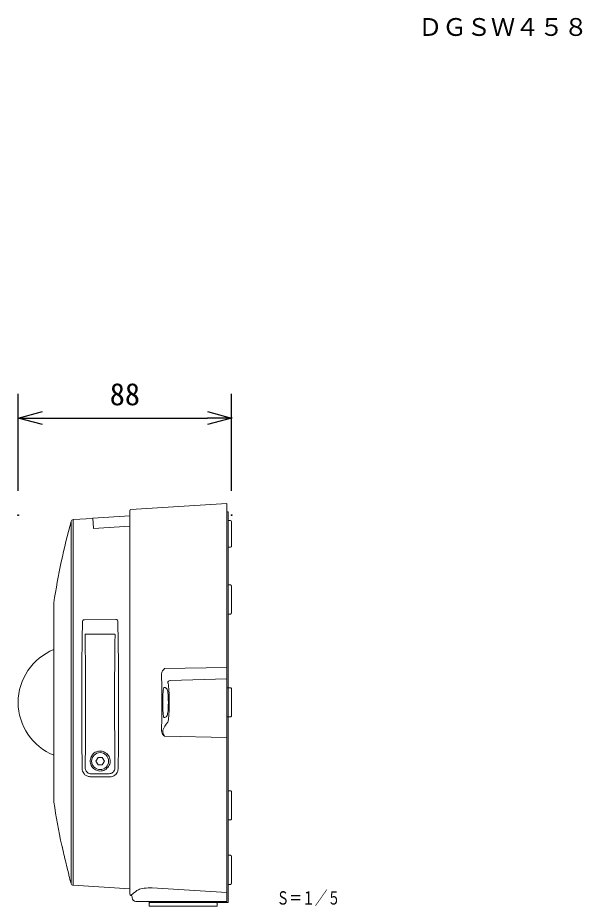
# Model space of a CAD drawing. Units: millimetres, scale not verified. Extents: x -62 to 63, y -119 to 120.
# Drawn here: x 13.5 to 60, y 38.3 to 111.6 of the extents above; entities that cross this region are included whole.
import ezdxf
from ezdxf.enums import TextEntityAlignment as Align

# ---------------------------------------------------------------- set-up
doc = ezdxf.new("R2010")
doc.units = ezdxf.units.MM
doc.header["$LTSCALE"] = 0.125
doc.header["$PDMODE"] = 32
doc.header["$PDSIZE"] = 0.0625
for name, color, linetype, lineweight in [('0-0_0', 7, 'Continuous', 25), ('0-4_GAIKEI', 1, 'Continuous', 18), ('0-5_SUNPO', 7, 'Continuous', 25)]:
    doc.layers.add(name, color=color, linetype=linetype, lineweight=lineweight)
doc.layers.add('0-1_DEFPOINTS', color=7, linetype='Continuous')
doc.layers.add('0-6_TOUROKU', color=7, linetype='Continuous')
doc.styles.add('ＭＳ ゴシック', font='')
doc.styles.get('ＭＳ ゴシック').set_extended_font_data('MS Gothic')

# ---------------------------------------------------------------- blocks, each defined once
blk = doc.blocks.new('_OPEN30')
at = {"layer": '0-0_0'}
blk.add_line((0, 0), (-1, 0), dxfattribs=at)
blk.add_lwpolyline([(-1, 0.26795), (0, 0), (-1, -0.26795)], dxfattribs=at)
blk = doc.blocks.new('D5')
at = {"layer": '0-1_DEFPOINTS'}
for p in [(33.1631, 51.705), (15.5626, 43.705), (33.1631, 43.705)]:
    blk.add_point(p, dxfattribs=at)
at = {"layer": '0-5_SUNPO'}
for p, q in [((15.5626, 45.705), (15.5626, 53.705)), ((33.1631, 45.705), (33.1631, 53.705)), ((17.5626, 51.705), (31.1631, 51.705))]:
    blk.add_line(p, q, dxfattribs=at)
at = {"layer": '0-5_SUNPO', "xscale": 2, "yscale": 2, "rotation": 180}
blk.add_blockref('_OPEN30', (15.5626, 51.705), dxfattribs=at)
at = {"layer": '0-5_SUNPO', "xscale": 2, "yscale": 2}
blk.add_blockref('_OPEN30', (33.1631, 51.705), dxfattribs=at)
at = {"layer": '0-5_SUNPO', "style": 'ＭＳ ゴシック'}
blk.add_text('88', height=1.833, dxfattribs=at).set_placement((23.1128, 52.205), align=Align.BOTTOM_LEFT)

msp = doc.modelspace()

# ---------------------------------------------------------------- linework, layer by layer
at = {"layer": '0-4_GAIKEI', "color": 7}
for p, q in [((22.8245, 71.0318), (30.7309, 71.526)), ((30.7309, 71.526), (30.7309, 38.7251)), ((19.6853, 70.3165), (22.7307, 70.5028)), ((22.7307, 70.932), (22.7307, 39.3387)), ((18.0734, 70.1979), (19.6865, 70.2965)), ((16.4723, 63.3303), (16.4735, 63.3453)), ((16.4723, 63.3303), (16.4723, 46.9208)), ((16.4723, 46.9208), (16.4735, 46.9057)), ((17.1286, 43.339), (17.1325, 43.3338)), ((17.1462, 43.3002), (17.151, 43.2938)), ((17.7087, 40.9115), (17.7087, 40.9118)), ((17.7087, 40.9115), (17.7132, 40.8781)), ((17.7111, 40.8993), (17.7155, 40.8663)), ((17.7132, 40.8781), (17.7155, 40.8663)), ((18.0734, 40.0532), (22.7307, 39.7683)), ((22.7307, 39.3183), (22.7307, 39.3387)), ((22.7307, 39.3178), (22.7307, 39.3183)), ((22.814, 39.2192), (22.8245, 39.239)), ((23.2307, 38.7251), (30.7309, 38.7251))]:
    msp.add_line(p, q, dxfattribs=at)
at = {"layer": '0-4_GAIKEI'}
for p, q in [((19.6853, 70.3165), (19.7362, 69.4908)), ((30.8309, 70.8259), (30.7309, 70.8259)), ((17.8926, 70.0508), (17.8926, 68.2237)), ((18.0734, 70.1979), (18.0734, 68.3528)), ((22.7307, 69.645), (19.7374, 69.4719)), ((30.8309, 70.1259), (31.0309, 70.1259)), ((31.1309, 67.9703), (31.1309, 70.0259)), ((19.7374, 69.4719), (19.7362, 69.4908)), ((30.8309, 69.2454), (30.8309, 65.3788)), ((17.8926, 40.2003), (17.8926, 68.2237)), ((18.0734, 40.0532), (18.0734, 68.3528)), ((30.8309, 67.9384), (31.0309, 67.9384)), ((30.8309, 64.2474), (30.8309, 65.3788)), ((30.8309, 64.8111), (31.0309, 64.8111)), ((30.8309, 64.8111), (31.0309, 64.8111)), ((31.1309, 64.7111), (31.1309, 62.511)), ((30.8309, 64.2474), (30.8309, 57.0286)), ((30.8309, 62.411), (31.0309, 62.411)), ((18.9911, 61.9438), (21.5885, 61.9584)), ((19.0909, 60.7637), (21.4771, 60.7579)), ((25.5929, 57.9147), (30.7309, 58.0069)), ((26.0525, 56.9381), (30.7309, 57.0711)), ((30.8309, 57.0286), (30.8309, 56.3256)), ((25.3737, 55.7032), (25.373, 55.7841)), ((25.4658, 55.707), (25.4659, 55.7881)), ((30.8309, 56.3256), (30.7309, 56.3256)), ((30.8309, 56.3256), (31.0309, 56.3256)), ((30.8309, 56.3256), (31.0309, 56.3256)), ((30.8309, 56.3256), (30.8309, 55.1255)), ((31.1309, 56.2256), (31.1309, 54.0255)), ((30.8309, 55.1255), (30.8309, 53.9255)), ((25.373, 54.4682), (25.3737, 54.5475)), ((25.4659, 54.4641), (25.4658, 54.5438)), ((30.7309, 53.9255), (30.8309, 53.9255)), ((30.8309, 53.9255), (31.0309, 53.9255)), ((30.8309, 53.9255), (30.8309, 53.2225)), ((30.8309, 51.5523), (30.8309, 53.2225)), ((30.7309, 52.2442), (25.5927, 52.3363)), ((30.8309, 51.5523), (30.8309, 46.0036)), ((20.1172, 50.5855), (19.944, 50.2855)), ((20.4637, 50.5855), (20.1172, 50.5855)), ((20.6369, 50.2855), (20.4637, 50.5855)), ((19.944, 50.2855), (20.1172, 49.9855)), ((20.1172, 49.9855), (20.4637, 49.9855)), ((20.4637, 49.9855), (20.6369, 50.2855)), ((19.5482, 49.244), (21.0219, 49.2476)), ((30.8309, 47.8401), (31.0309, 47.8401)), ((30.8309, 47.8401), (31.0309, 47.8401)), ((31.1309, 47.7401), (31.1309, 45.54)), ((30.8309, 46.0036), (30.8309, 38.6251)), ((30.8309, 45.44), (31.0309, 45.44)), ((30.8309, 42.5252), (31.0309, 42.5252)), ((31.1309, 42.4252), (31.1309, 40.2252)), ((30.8309, 40.1252), (31.0309, 40.1252)), ((24.3307, 38.7251), (24.3307, 38.6251)), ((24.3307, 38.6251), (27.1308, 38.6251)), ((24.3307, 38.5651), (24.3307, 38.3851)), ((24.3907, 38.3251), (27.1308, 38.3251)), ((30.8309, 38.6251), (27.1308, 38.6251)), ((27.1431, 38.3251), (29.8709, 38.3251)), ((29.9309, 38.5651), (29.9309, 38.3851))]:
    msp.add_line(p, q, dxfattribs=at)
for points in [[(30.8309, 69.2454), (30.8309, 70.4139), (30.8309, 70.8259)], [(31.1309, 67.9703), (31.1294, 67.965), (31.1268, 67.9615), (31.1174, 67.9546), (31.0856, 67.9437), (31.0309, 67.9384)], [(18.811, 49.6577), (18.7865, 52.0464), (18.7827, 53.2783), (18.7893, 54.524), (18.7891, 55.7717), (18.7826, 57.0168), (18.7867, 58.2423), (18.8077, 60.3403), (18.8292, 61.7888)], [(18.9911, 61.9438), (18.9562, 61.9398), (18.923, 61.9287), (18.8932, 61.9112), (18.8585, 61.876), (18.8366, 61.8331), (18.8292, 61.7888)], [(21.7511, 61.8052), (21.7429, 61.8517), (21.7206, 61.8936), (21.6854, 61.9279), (21.6403, 61.9505), (21.6148, 61.9565), (21.5885, 61.9584)], [(21.7511, 61.8052), (21.776, 60.0703), (21.7931, 58.2843), (21.7972, 57.0553), (21.7898, 55.812), (21.7891, 54.5677), (21.7968, 53.3328), (21.7949, 52.2215), (21.7896, 51.5256), (21.7693, 49.6512)], [(25.3525, 57.4375), (25.3558, 57.5), (25.367, 57.5599), (25.385, 57.6169), (25.4084, 57.6706), (25.4356, 57.7201), (25.4808, 57.7869), (25.5296, 57.847), (25.5929, 57.9147)], [(25.8646, 56.7469), (25.8757, 56.7294), (25.8861, 56.7065), (25.9011, 56.6598), (25.9133, 56.604), (25.9264, 56.5061)], [(25.4659, 55.7881), (25.4751, 56.0007), (25.4919, 56.1665), (25.5014, 56.2253), (25.5129, 56.2775), (25.5268, 56.3219), (25.5401, 56.3494), (25.5545, 56.3658), (25.5652, 56.3703), (25.5756, 56.3692)], [(25.5756, 56.3692), (25.6405, 56.3495), (25.6789, 56.3341), (25.7197, 56.3102), (25.7602, 56.2804)], [(25.7602, 56.2804), (25.7749, 56.2655), (25.7904, 56.242), (25.8063, 56.2087), (25.8219, 56.1657), (25.8362, 56.1153), (25.8557, 56.0236), (25.8707, 55.9236), (25.8844, 55.7832)], [(25.8844, 55.7832), (25.9018, 55.5015), (25.9075, 55.3544), (25.9109, 55.1255)], [(25.9109, 55.1255), (25.9068, 54.8745), (25.8939, 54.6071), (25.8844, 54.4678)], [(25.5756, 53.8818), (25.564, 53.881), (25.5521, 53.8872), (25.5405, 53.901), (25.5242, 53.9361), (25.5102, 53.9844), (25.4988, 54.0404), (25.4894, 54.1031), (25.4742, 54.2632), (25.4659, 54.4641)], [(25.8844, 54.4678), (25.8681, 54.3073), (25.8552, 54.2249), (25.8365, 54.1369), (25.8129, 54.0592), (25.7954, 54.0186), (25.7773, 53.9887), (25.7602, 53.9707)], [(25.7602, 53.9707), (25.7237, 53.9436), (25.6838, 53.9195), (25.6234, 53.8964), (25.5756, 53.8818)], [(25.9264, 53.7449), (25.9186, 53.6793), (25.9078, 53.6193), (25.8955, 53.5715), (25.8809, 53.5321), (25.8646, 53.5042)], [(25.4086, 52.5802), (25.3813, 52.6444), (25.3672, 52.6907), (25.3545, 52.7629), (25.3525, 52.8136)], [(25.4767, 52.6075), (25.4568, 52.6799), (25.4473, 52.7384), (25.4454, 52.7993)], [(25.5927, 52.3363), (25.5239, 52.4107), (25.4893, 52.4531), (25.4413, 52.5217), (25.4086, 52.5802)], [(25.5927, 52.3363), (25.5222, 52.4894), (25.4908, 52.5671), (25.4767, 52.6075)], [(20.6814, 49.5699), (20.585, 49.526), (20.4832, 49.4947), (20.3777, 49.4768), (20.2704, 49.4726), (20.1633, 49.4825), (20.072, 49.5023), (19.9836, 49.5323), (19.8995, 49.572), (19.8206, 49.6206), (19.748, 49.6776), (19.6725, 49.7533), (19.6077, 49.8376), (19.5546, 49.9291), (19.5138, 50.0263), (19.4859, 50.1275), (19.471, 50.2326), (19.4698, 50.3388), (19.4822, 50.4443), (19.5083, 50.5476), (19.5476, 50.6469), (19.5966, 50.7357), (19.6564, 50.8181), (19.7262, 50.8929), (19.8052, 50.9588), (19.8922, 51.0145)], [(20.6814, 49.5699), (20.7722, 49.6264), (20.8544, 49.6937), (20.927, 49.7707), (20.9889, 49.856), (21.0392, 49.9482), (21.0777, 50.0471), (21.1031, 50.1502), (21.1151, 50.2559), (21.1132, 50.3627), (21.0975, 50.4688), (21.0685, 50.5706), (21.0264, 50.6684), (20.9717, 50.7604), (20.9052, 50.8449), (20.8278, 50.9204), (20.7427, 50.9841), (20.6498, 51.0365), (20.5507, 51.0765), (20.4472, 51.1034), (20.341, 51.1166), (20.2473, 51.1168), (20.1544, 51.1064), (20.0634, 51.0856), (19.9757, 51.0548), (19.8922, 51.0145)], [(18.811, 49.6577), (18.82, 49.5582), (18.8441, 49.4611), (18.883, 49.3683), (18.9359, 49.2818), (18.9678, 49.2411), (19.0029, 49.2028), (19.041, 49.1672), (19.0819, 49.1345), (19.1405, 49.0959), (19.2031, 49.0634), (19.269, 49.0376), (19.3375, 49.0188), (19.4076, 49.0074), (19.4785, 49.0034), (21.0988, 48.9999), (21.1852, 49.0052), (21.2698, 49.0215), (21.3511, 49.0483), (21.4279, 49.0849), (21.499, 49.1305), (21.5395, 49.1626), (21.5772, 49.1977), (21.6437, 49.2757), (21.6972, 49.3625), (21.7365, 49.4563), (21.7604, 49.5524), (21.7693, 49.6512)], [(19.5482, 49.244), (19.4671, 49.2505), (19.3882, 49.2704), (19.314, 49.3029), (19.2465, 49.347), (19.1882, 49.4006), (19.1395, 49.4623), (19.1013, 49.5304), (19.0742, 49.6031), (19.0589, 49.6767), (19.0544, 49.7516)], [(21.5135, 49.7575), (21.5087, 49.6802), (21.4925, 49.6046), (21.465, 49.5323), (21.4268, 49.4649), (21.3781, 49.4036), (21.32, 49.3504), (21.2537, 49.3069), (21.1806, 49.2746), (21.1026, 49.2545), (21.0219, 49.2476)], [(30.7309, 39.4574), (24.5798, 39.832), (24.4064, 39.8384), (24.2358, 39.8366), (24.0745, 39.827), (23.9205, 39.8101), (23.777, 39.7864), (23.6505, 39.7578), (23.5407, 39.7252), (23.4495, 39.6904), (23.3753, 39.6534), (23.3242, 39.6188)]]:
    msp.add_lwpolyline(points, dxfattribs=at)
at = {"layer": '0-4_GAIKEI', "color": 7}
for points in [[(17.1325, 43.3338), (17.1326, 43.3335), (17.1331, 43.3324), (17.15, 43.2684), (17.1825, 43.1331), (17.269, 42.759)], [(17.1362, 43.3212), (17.2117, 43.0081), (17.269, 42.7588)], [(17.7077, 40.9172), (17.6947, 40.9772), (17.6281, 41.2594), (17.5497, 41.5795)], [(17.5497, 41.5795), (17.6701, 41.0835), (17.7087, 40.9115)], [(22.9308, 39.0814), (22.9313, 39.0782), (22.9338, 39.072), (22.9349, 39.0626), (22.9349, 39.0251)]]:
    msp.add_lwpolyline(points, dxfattribs=at)
at = {"layer": '0-4_GAIKEI'}
msp.add_circle((20.2905, 50.2855), 0.7, dxfattribs=at)
for centre, radius, start, end in [((22.8307, 70.932), 0.1, 93.57634, 180.00001), ((31.0309, 70.0259), 0.1, 0, 90), ((31.0309, 64.7111), 0.1, 359.99866, 90), ((31.0309, 64.7111), 0.1, 359.99866, 90), ((31.0309, 62.511), 0.1, 270, 0.00134), ((19.091, 60.7242), 0.0396, 90.16958, 181.55267), ((21.4767, 60.7183), 0.0397, 358.39104, 89.33719), ((-99.1151, 55.0639), 124.4902, 0.33146, 1.09248), ((10.8054, 55.1255), 15.184, 354.78317, 5.21688), ((-35.9101, 54.9797), 61.2879, 0.13638, 0.67647), ((-118.2644, 55.1247), 143.7313, 359.7684, 0.23209), ((31.0309, 56.2256), 0.1, 359.99866, 90), ((31.0309, 56.2256), 0.1, 359.99866, 90), ((-37.6236, 55.2849), 63.0014, 359.32938, 359.85511), ((-99.0871, 55.1869), 124.4622, 358.90742, 359.66914), ((31.0309, 54.0255), 0.1, 270, 0.00134), ((25.6971, 52.7394), 0.2586, 157.2824, 166.6149), ((31.0309, 47.7401), 0.1, 359.99866, 90), ((31.0309, 47.7401), 0.1, 359.99866, 90), ((31.0309, 45.54), 0.1, 270, 0.00134), ((31.0309, 42.4252), 0.1, 359.99866, 90), ((14.6085, 50.5691), 13.9954, 305.94761, 308.51752), ((31.0309, 40.2252), 0.1, 270, 0.00134), ((24.3907, 38.5651), 0.06, 89.99996, 179.99999), ((24.3907, 38.3851), 0.06, 180.00001, 270.00004), ((29.8709, 38.5651), 0.06, 360, 90.00004), ((29.8709, 38.3851), 0.06, 269.99996, 0)]:
    msp.add_arc(centre, radius, start, end, dxfattribs=at)
at = {"layer": '0-4_GAIKEI', "color": 7}
for centre, radius, start, end in [((75.787, 54.295), 60, 164.77587, 171.32448), ((18.0856, 69.9983), 0.2, 93.5, 164.77587), ((18.2305, 55.1255), 4.7, 111.9668, 180), ((18.2305, 55.1255), 4.7, 179.99999, 248.0332), ((75.787, 55.956), 60, 188.67552, 192.13898), ((17.2263, 43.3601), 0.1, 192.14216, 209.13432), ((17.2302, 43.3548), 0.1, 192.13208, 201.13973), ((78.8492, 56.7974), 63.1601, 192.84223, 193.48638), ((78.8661, 56.8013), 63.1774, 192.84248, 193.48641), ((80.1981, 57.1168), 64.5463, 193.48283, 193.92865), ((80.2056, 57.1184), 64.554, 193.48284, 193.92855), ((75.787, 55.956), 60, 194.56601, 195.22413), ((18.0856, 40.2528), 0.2, 195.22413, 266.5), ((22.8307, 39.3178), 0.1, 180.01562, 260.41894), ((22.7908, 39.0811), 0.14, 0.09917, 80.42565), ((23.2307, 39.0251), 0.3, 180.00051, 269.99981)]:
    msp.add_arc(centre, radius, start, end, dxfattribs=at)
at = {"layer": '0-4_GAIKEI'}
for centre, major_axis, ratio, start_param, end_param in [((18.5635, 55.1255), (0, -15.1024), 0.034783, 1.2069898, 1.9504969), ((22.0123, 55.1255), (0, -15.3131), 0.034783, 4.3385935, 5.0705485), ((26.0595, 56.7469), (0.158, 0.1226), 0.935936, 0.9786299, 2.4495616), ((49.1429, 51.0319), (23.8904, -0.9465), 0.303405, 2.9264377, 3.0216087)]:
    msp.add_ellipse(centre, major_axis=major_axis, ratio=ratio, start_param=start_param, end_param=end_param, dxfattribs=at)

# ---------------------------------------------------------------- block references
at = {"layer": '0-5_SUNPO'}
msp.add_blockref('D5', (-2.0322, 26.865), dxfattribs=at)

# ---------------------------------------------------------------- texts
at = {"layer": '0-6_TOUROKU', "style": 'ＭＳ ゴシック'}
msp.add_text('ＤＧＳＷ４５８', height=1.466, dxfattribs=at).set_placement((46.5034, 109.6322), align=Align.BOTTOM_LEFT)
at = {"layer": '0-6_TOUROKU', "style": 'ＭＳ ゴシック', "width": 0.7}
msp.add_text('Ｓ＝１／５', height=1.1, dxfattribs=at).set_placement((34.8329, 38.1285), align=Align.BOTTOM_LEFT)

doc.saveas('drawing.dxf')
